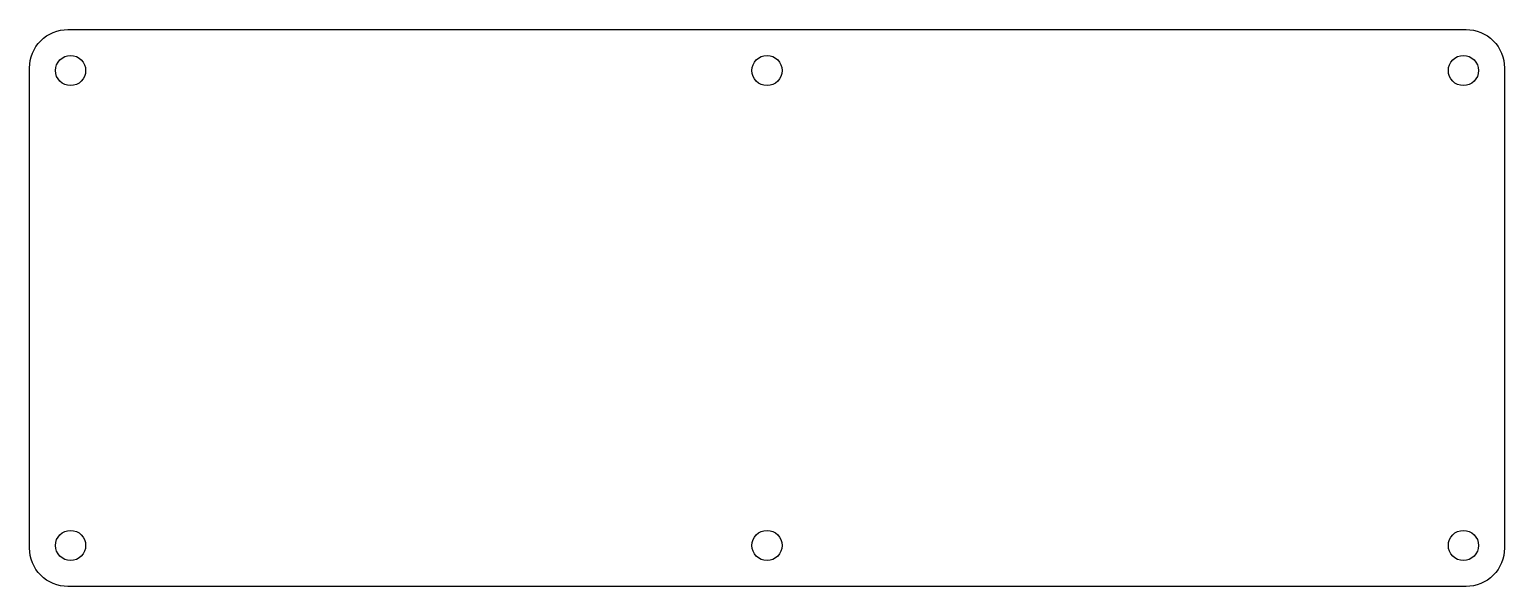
# Model space of a CAD drawing. Header units: millimetres. Extents: x -183 to 183, y -71 to 67.
import ezdxf

# ---------------------------------------------------------------- set-up
doc = ezdxf.new("R2010")
doc.units = ezdxf.units.MM
doc.layers.get('0').update_dxf_attribs({"linetype": 'CONTINUOUS'})

msp = doc.modelspace()

# ---------------------------------------------------------------- linework, layer by layer
msp.add_lwpolyline([(173.65, 67.2, -0.414214), (183.2, 57.65), (183.2, -61.65, -0.414214), (173.65, -71.2), (-173.65, -71.2, -0.414214), (-183.2, -61.65), (-183.2, 57.65, -0.414214), (-173.65, 67.2)], format="xyb", close=True)
for centre in [(-173, 57, 0), (0, 57), (173, 57, 0), (-173, -61, 0), (0, -61), (173, -61, 0)]:
    msp.add_circle(centre, 3.75)

doc.saveas('drawing.dxf')
